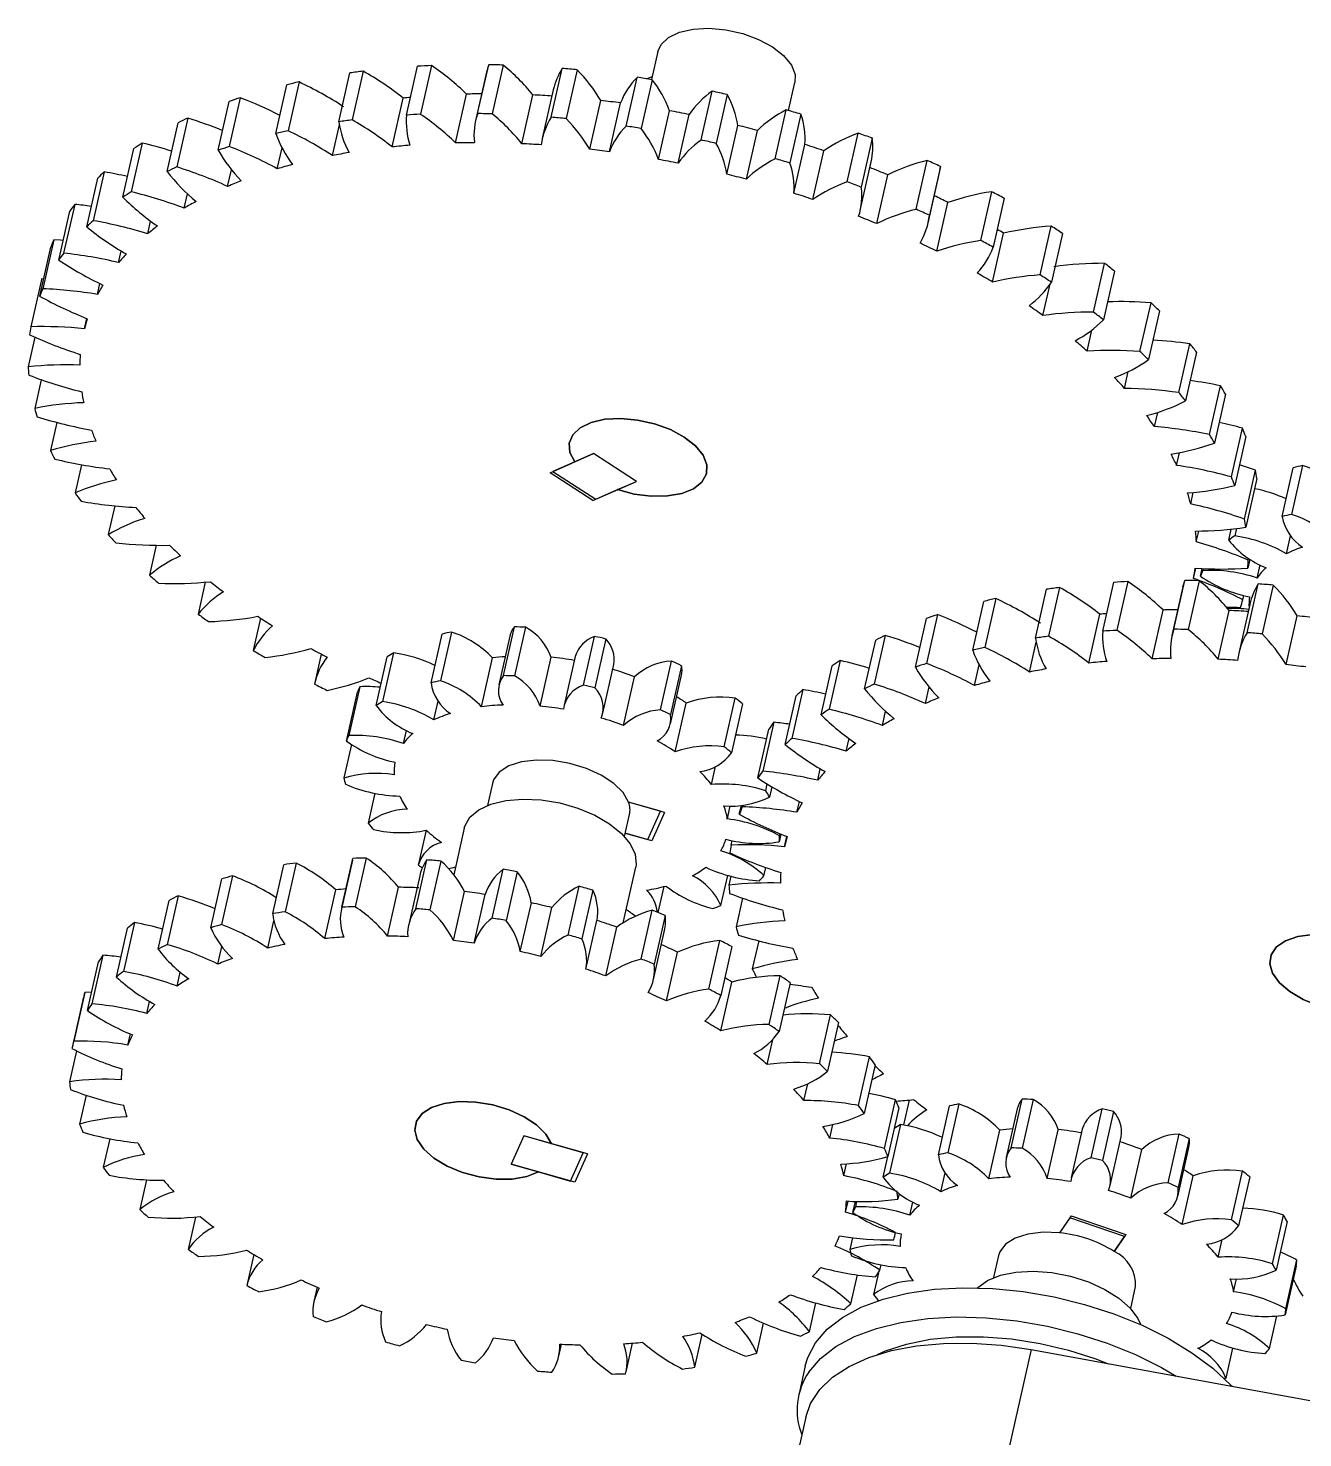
# Model space of a CAD drawing. Header units: millimetres. Extents: x 15 to 415, y 5 to 292.
# Drawn here: x 78.44 to 114.69, y 167.41 to 207.51 of the extents above; entities that cross this region are included whole.
import ezdxf

# ---------------------------------------------------------------- set-up
doc = ezdxf.new("R2010")
doc.units = ezdxf.units.MM

msp = doc.modelspace()

# ---------------------------------------------------------------- linework, layer by layer
at = {"color": 7, "linetype": 'Continuous', "lineweight": 25}
for p, q in [((96.342, 206.843), (96.162, 206.047)), ((87.275, 204.848), (87.589, 206.236)), ((87.963, 206.285), (87.65, 204.898)), ((89.198, 205.038), (89.511, 206.426)), ((89.908, 206.446), (89.595, 205.059)), ((91.475, 206.263), (91.161, 204.875)), ((91.22, 205.081), (91.534, 206.469)), ((91.947, 206.46), (91.634, 205.072)), ((93.312, 204.976), (93.626, 206.363)), ((94.049, 206.325), (93.735, 204.937)), ((95.441, 204.724), (95.755, 206.111)), ((96.026, 206.069), (96.183, 206.138)), ((85.481, 204.513), (85.795, 205.9)), ((86.142, 205.979), (85.828, 204.591)), ((93.372, 205.758), (93.058, 204.37)), ((96.182, 206.044), (95.868, 204.656)), ((97.576, 204.329), (97.89, 205.716)), ((100.064, 205.165), (100.244, 205.962)), ((83.844, 204.038), (84.157, 205.426)), ((84.471, 205.531), (84.157, 204.144)), ((88.787, 204.133), (89.101, 205.521)), ((90.592, 204.246), (90.905, 205.634)), ((92.475, 204.223), (92.789, 205.611)), ((94.408, 204.065), (94.722, 205.453)), ((94.969, 203.995), (95.283, 205.383)), ((98.313, 205.621), (98, 204.233)), ((82.976, 204.95), (82.662, 203.562)), ((96.363, 203.774), (96.676, 205.162)), ((96.924, 203.667), (97.238, 205.055)), ((99.683, 203.797), (99.997, 205.185)), ((100.411, 205.063), (100.098, 203.675)), ((82.387, 203.431), (82.701, 204.818)), ((87.089, 203.886), (87.287, 204.765)), ((98.308, 203.355), (98.622, 204.743)), ((98.862, 203.212), (99.175, 204.599)), ((101.731, 203.136), (102.045, 204.524)), ((81.68, 204.243), (81.367, 202.855)), ((85.522, 203.51), (85.657, 204.107)), ((100.215, 202.814), (100.529, 204.201)), ((102.444, 204.378), (102.13, 202.99)), ((81.134, 202.7), (81.447, 204.088)), ((100.752, 202.637), (101.066, 204.024)), ((102.101, 202.323), (102.414, 203.711)), ((103.689, 202.357), (104.003, 203.745)), ((80.603, 203.422), (80.29, 202.034)), ((84.111, 203.008), (84.218, 203.484)), ((102.568, 201.95), (102.882, 203.338)), ((104.031, 201.967), (104.344, 203.354)), ((104.38, 203.576), (104.067, 202.188)), ((80.102, 201.857), (80.416, 203.245)), ((79.761, 202.498), (79.447, 201.111)), ((82.877, 202.39), (82.968, 202.795)), ((104.281, 201.163), (104.594, 202.551)), ((105.528, 201.471), (105.841, 202.858)), ((106.191, 202.67), (105.878, 201.282)), ((79.309, 200.915), (79.622, 202.303)), ((81.838, 201.664), (81.919, 202.023)), ((107.218, 200.491), (107.532, 201.878)), ((79.166, 201.487), (78.853, 200.099)), ((105.865, 200.287), (106.178, 201.675)), ((107.849, 201.673), (107.536, 200.285)), ((78.765, 199.888), (79.078, 201.276)), ((81.011, 200.842), (81.085, 201.17)), ((108.735, 199.432), (109.049, 200.82)), ((109.329, 200.6), (109.015, 199.213)), ((78.828, 200.403), (78.515, 199.015)), ((80.408, 199.936), (80.477, 200.243)), ((107.296, 199.336), (107.497, 200.226)), ((110.056, 198.311), (110.37, 199.699)), ((110.608, 199.469), (110.294, 198.081)), ((80.038, 198.96), (80.104, 199.253)), ((108.552, 198.323), (108.688, 198.924)), ((78.63, 198.722), (78.439, 197.875)), ((111.16, 197.144), (111.474, 198.532)), ((111.667, 198.295), (111.353, 196.907)), ((109.615, 197.264), (109.723, 197.742)), ((78.81, 197.511), (78.625, 196.695)), ((112.032, 195.949), (112.345, 197.337)), ((112.49, 197.097), (112.177, 195.709)), ((110.469, 196.176), (110.56, 196.582)), ((79.253, 196.296), (79.072, 195.495)), ((112.657, 194.745), (112.97, 196.132)), ((113.065, 195.892), (112.751, 194.505)), ((93.279, 194.863), (94.519, 195.407)), ((94.519, 195.407), (93.982, 195.171)), ((95.737, 194.618), (94.519, 195.407)), ((95.737, 194.618), (94.519, 195.407)), ((111.099, 195.074), (111.181, 195.434)), ((79.954, 195.093), (79.773, 194.291)), ((93.982, 195.171), (93.359, 194.898)), ((93.359, 194.898), (94.577, 194.109)), ((113.026, 193.548), (113.34, 194.936)), ((114.102, 193.62), (114.416, 195.008)), ((114.678, 195.068), (114.364, 193.681)), ((94.497, 194.074), (93.279, 194.863)), ((94.497, 194.074), (95.737, 194.618)), ((95.2, 194.383), (95.737, 194.618)), ((113.382, 194.7), (113.069, 193.312)), ((94.577, 194.109), (95.2, 194.383)), ((111.498, 193.976), (111.572, 194.305)), ((80.9, 193.921), (80.715, 193.103)), ((112.802, 193.275), (112.755, 193.065)), ((111.658, 192.898), (111.728, 193.206)), ((112.58, 192.946), (112.65, 193.258)), ((114.224, 192.561), (114.34, 193.073)), ((82.079, 192.8), (81.887, 191.948)), ((111.578, 191.856), (111.644, 192.15)), ((111.776, 191.921), (111.825, 192.139)), ((111.853, 192.138), (111.841, 192.082)), ((113.181, 192.403), (113.124, 192.15)), ((113.134, 192.379), (113.145, 192.426)), ((113.389, 191.87), (113.472, 192.241)), ((83.474, 191.751), (83.269, 190.844)), ((108.999, 190.359), (109.312, 191.747)), ((109.708, 191.769), (109.394, 190.382)), ((111.016, 190.411), (111.33, 191.799)), ((111.742, 191.792), (111.428, 190.404)), ((113.104, 190.315), (113.418, 191.703)), ((113.841, 191.666), (113.527, 190.278)), ((105.956, 191.284), (105.643, 189.896)), ((107.083, 190.16), (107.397, 191.548)), ((107.77, 191.599), (107.456, 190.211)), ((111.279, 191.619), (110.965, 190.231)), ((112.979, 191.253), (113.005, 191.371)), ((105.298, 189.816), (105.612, 191.204)), ((110.4, 189.572), (110.714, 190.959)), ((112.28, 189.557), (112.593, 190.945)), ((113.179, 191.121), (112.865, 189.733)), ((85.049, 190.727), (84.841, 189.807)), ((91.954, 189.093), (92.267, 190.48)), ((92.582, 190.471), (92.268, 189.083)), ((103.671, 189.333), (103.985, 190.721)), ((104.296, 190.828), (103.982, 189.44)), ((108.602, 189.45), (108.915, 190.838)), ((114.211, 189.408), (114.524, 190.795)), ((89.896, 188.889), (90.21, 190.277)), ((90.475, 190.334), (90.162, 188.946)), ((92.137, 190.215), (91.824, 188.827)), ((94.232, 188.823), (94.546, 190.21)), ((94.867, 190.136), (94.553, 188.748)), ((102.226, 188.718), (102.54, 190.105)), ((102.813, 190.238), (102.499, 188.851)), ((86.771, 189.706), (86.578, 188.854)), ((88.831, 189.743), (88.518, 188.355)), ((106.911, 189.196), (107.102, 190.044)), ((88.337, 188.239), (88.651, 189.627)), ((91.333, 188.208), (91.647, 189.596)), ((92.994, 188.226), (93.308, 189.614)), ((93.99, 189.637), (93.676, 188.249)), ((94.783, 188.022), (95.096, 189.41)), ((96.424, 188.116), (96.737, 189.503)), ((97.022, 189.373), (96.708, 187.986)), ((100.986, 187.98), (101.3, 189.368)), ((101.53, 189.524), (101.216, 188.136)), ((105.353, 188.811), (105.486, 189.398)), ((95.371, 187.672), (95.684, 189.06)), ((96.705, 187.721), (97.018, 189.109)), ((87.488, 187.231), (87.801, 188.619)), ((87.873, 188.778), (87.559, 187.39)), ((98.232, 187.067), (98.546, 188.455)), ((99.969, 187.131), (100.283, 188.518)), ((100.467, 188.696), (100.153, 187.308)), ((103.952, 188.302), (104.058, 188.772)), ((89.977, 187.836), (90.096, 188.366)), ((96.84, 186.926), (97.153, 188.314)), ((98.755, 188.287), (98.441, 186.899)), ((102.73, 187.677), (102.82, 188.078)), ((99.64, 187.767), (99.326, 186.379)), ((89.108, 187.16), (89.193, 187.535)), ((99.19, 186.183), (99.504, 187.571)), ((101.704, 186.945), (101.784, 187.302)), ((87.629, 187.133), (87.414, 186.182)), ((97.87, 185.998), (97.985, 186.508)), ((100.89, 186.117), (100.964, 186.444)), ((88.296, 185.746), (88.104, 184.893)), ((91.638, 186.027), (91.497, 185.401)), ((99.414, 185.818), (99.457, 186.011)), ((99.586, 185.932), (99.519, 185.636)), ((96.42, 185.235), (95.511, 185.493)), ((96.537, 185.201), (95.511, 185.493)), ((98.321, 185.015), (98.405, 185.385)), ((98.662, 185.151), (98.719, 185.403)), ((98.757, 185.407), (98.747, 185.363)), ((100.301, 185.206), (100.37, 185.512)), ((95.398, 184.52), (95.54, 185.145)), ((96.059, 184.431), (96.42, 185.235)), ((96.537, 185.201), (96.177, 184.397)), ((89.758, 184.695), (89.542, 183.74)), ((90.837, 184.75), (90.539, 183.431)), ((95.419, 184.613), (96.059, 184.431)), ((96.177, 184.397), (95.419, 184.613)), ((99.846, 184.585), (99.797, 184.366)), ((99.809, 184.538), (99.821, 184.595)), ((99.946, 184.226), (100.012, 184.519)), ((98.453, 184.399), (98.425, 184.275)), ((85.392, 182.324), (85.706, 183.712)), ((86.057, 183.763), (85.743, 182.375)), ((87.659, 183.843), (87.345, 182.455)), ((87.358, 182.507), (87.671, 183.895)), ((87.659, 183.843), (87.671, 183.895)), ((88.053, 183.904), (87.74, 182.516)), ((89.461, 182.464), (89.775, 183.852)), ((90.174, 183.819), (89.861, 182.431)), ((95.356, 182.065), (95.714, 183.648)), ((83.63, 181.921), (83.944, 183.309)), ((84.252, 183.4), (83.939, 182.012)), ((89.573, 183.399), (89.259, 182.011)), ((91.63, 182.196), (91.944, 183.584)), ((92.348, 183.511), (92.034, 182.123)), ((98.138, 182.557), (98.331, 183.411)), ((98.423, 183.387), (98.365, 183.131)), ((99.363, 183.4), (99.416, 183.634)), ((86.877, 181.612), (87.19, 182.999)), ((88.657, 181.685), (88.971, 183.073)), ((90.53, 181.561), (90.844, 182.949)), ((91.12, 181.483), (91.434, 182.871)), ((93.792, 181.714), (94.105, 183.101)), ((94.499, 182.989), (94.186, 181.602)), ((96.355, 182.353), (96.523, 183.095)), ((82.133, 181.313), (82.447, 182.701)), ((82.702, 182.828), (82.388, 181.44)), ((92.433, 181.243), (92.747, 182.631)), ((93.019, 181.107), (93.333, 182.495)), ((98.752, 182.765), (98.568, 181.95)), ((81.458, 182.067), (81.145, 180.679)), ((85.25, 181.342), (85.425, 182.116)), ((94.301, 180.742), (94.614, 182.13)), ((95.871, 181.032), (96.185, 182.42)), ((96.556, 182.273), (96.242, 180.885)), ((80.951, 180.519), (81.265, 181.907)), ((94.862, 180.553), (95.176, 181.94)), ((96.221, 180.451), (96.535, 181.839)), ((83.833, 180.887), (83.945, 181.385)), ((97.798, 180.174), (98.112, 181.562)), ((98.447, 181.386), (98.133, 179.998)), ((99.212, 181.55), (99.031, 180.749)), ((80.125, 179.567), (80.439, 180.954)), ((80.563, 181.142), (80.25, 179.754)), ((96.588, 179.839), (96.901, 181.227)), ((82.673, 180.261), (82.763, 180.656)), ((99.507, 179.17), (99.821, 180.558)), ((80.048, 180.084), (79.735, 178.697)), ((98.136, 178.99), (98.45, 180.378)), ((100.109, 180.358), (99.795, 178.971)), ((80.002, 179.905), (79.689, 178.517)), ((81.81, 179.485), (81.888, 179.828)), ((100.94, 178.054), (101.253, 179.442)), ((81.274, 178.586), (81.345, 178.901)), ((101.484, 179.225), (101.171, 177.838)), ((99.455, 178.035), (99.615, 178.743)), ((79.815, 178.42), (79.616, 177.543)), ((102.047, 176.863), (102.361, 178.251)), ((102.527, 178.025), (102.214, 176.638)), ((100.499, 177.007), (100.608, 177.486)), ((80.086, 177.157), (79.899, 176.333)), ((102.792, 175.639), (103.105, 177.027)), ((103.489, 177.018), (103.33, 176.312)), ((104.324, 175.465), (104.637, 176.853)), ((104.904, 176.909), (104.591, 175.521)), ((106.388, 175.66), (106.702, 177.048)), ((107.017, 177.037), (106.703, 175.649)), ((103.201, 176.799), (102.888, 175.412)), ((106.566, 176.775), (106.253, 175.388)), ((108.668, 175.381), (108.981, 176.769)), ((109.302, 176.693), (108.989, 175.305)), ((101.234, 175.939), (101.321, 176.326)), ((103.25, 176.326), (102.936, 174.938)), ((105.755, 174.78), (106.069, 176.167)), ((107.42, 174.791), (107.733, 176.178)), ((108.415, 176.191), (108.101, 174.804)), ((110.855, 174.667), (111.168, 176.055)), ((80.758, 175.921), (80.574, 175.107)), ((92.532, 176.002), (92.171, 175.198)), ((92.532, 176.002), (92.171, 175.198)), ((94.342, 175.487), (92.532, 176.002)), ((93.316, 175.779), (92.532, 176.002)), ((94.224, 175.52), (93.316, 175.779)), ((109.211, 174.588), (109.525, 175.976)), ((111.133, 174.28), (111.447, 175.668)), ((111.452, 175.924), (111.138, 174.536)), ((93.864, 174.717), (94.224, 175.52)), ((94.342, 175.487), (93.981, 174.683)), ((102.754, 174.823), (102.886, 175.411)), ((109.794, 174.229), (110.108, 175.617)), ((93.981, 174.683), (92.171, 175.198)), ((92.171, 175.198), (92.955, 174.975)), ((92.955, 174.975), (93.864, 174.717)), ((101.633, 174.87), (101.709, 175.208)), ((104.391, 174.414), (104.512, 174.95)), ((111.257, 173.478), (111.57, 174.866)), ((112.654, 173.613), (112.967, 175.001)), ((113.175, 174.833), (112.861, 173.445)), ((81.807, 174.75), (81.616, 173.907)), ((101.683, 173.834), (101.754, 174.146)), ((101.889, 173.821), (101.961, 174.137)), ((101.998, 174.135), (101.963, 173.979)), ((103.207, 174.36), (103.171, 174.201)), ((103.512, 173.743), (103.597, 174.119)), ((83.2, 173.694), (82.992, 172.774)), ((108.102, 173.728), (107.769, 173.243)), ((108.064, 173.673), (107.769, 173.243)), ((109.617, 173.141), (108.064, 173.673)), ((108.102, 173.728), (109.655, 173.197)), ((113.822, 172.362), (114.135, 173.75)), ((103.098, 173.227), (103.104, 173.253)), ((114.239, 173.567), (113.925, 172.18)), ((101.878, 173.105), (101.803, 172.774)), ((109.655, 173.197), (109.322, 172.712)), ((109.322, 172.712), (109.617, 173.141)), ((112.277, 172.548), (112.391, 173.052)), ((84.853, 172.629), (84.654, 171.746)), ((106.031, 172.595), (105.89, 171.969)), ((114.201, 171.083), (114.515, 172.471)), ((101.836, 171.225), (102.021, 172.046)), ((102.618, 172.108), (102.477, 171.485)), ((102.662, 172.178), (102.697, 172.332)), ((114.5, 172.299), (114.187, 170.911)), ((86.657, 171.695), (86.566, 171.293)), ((109.791, 171.088), (109.933, 171.713)), ((112.717, 171.565), (112.8, 171.934)), ((100.654, 170.432), (100.838, 171.248)), ((113.741, 169.949), (113.951, 170.88)), ((99.157, 169.823), (99.349, 170.673)), ((93.528, 169.733), (93.605, 170.074)), ((95.442, 169.289), (95.627, 170.107)), ((97.395, 169.42), (97.607, 170.356)), ((106.961, 169.922), (106.333, 167.146)), ((106.961, 169.922), (145.891, 162.811)), ((112.502, 169.113), (112.695, 169.967)), ((100.538, 169.461), (100.35, 168.628)), ((100.55, 167.999), (100.036, 165.726))]:
    msp.add_line(p, q, dxfattribs=at)
at = {"color": 7, "linetype": 'Continuous', "lineweight": 25, "flags": 128}
for points in [[(96.342, 206.843), (96.435, 207.048), (96.646, 207.248), (96.958, 207.397), (97.35, 207.486), (97.799, 207.509), (98.277, 207.465), (98.757, 207.358), (99.209, 207.192), (99.605, 206.978), (99.922, 206.73), (100.141, 206.462), (100.247, 206.19), (100.244, 205.962)], [(79.435, 201.473), (79.358, 201.478), (79.166, 201.487)], [(95.2, 194.383), (95.675, 194.259), (96.157, 194.198), (96.616, 194.205), (97.025, 194.277), (97.359, 194.411), (97.598, 194.599), (97.727, 194.829), (97.739, 195.088), (97.632, 195.36), (97.413, 195.628), (97.096, 195.876), (96.7, 196.09), (96.248, 196.256), (95.769, 196.364), (95.29, 196.407), (94.841, 196.384), (94.449, 196.295), (94.138, 196.146), (93.926, 195.946), (93.827, 195.707), (93.846, 195.443), (93.982, 195.171)], [(93.982, 195.171), (93.846, 195.443), (93.827, 195.707), (93.926, 195.946), (94.138, 196.146), (94.449, 196.295), (94.841, 196.384), (95.29, 196.407), (95.769, 196.364), (96.248, 196.256), (96.7, 196.09), (97.096, 195.876), (97.413, 195.628), (97.632, 195.36), (97.739, 195.088), (97.727, 194.829), (97.598, 194.599), (97.359, 194.411), (97.025, 194.277), (96.616, 194.205), (96.157, 194.198), (95.675, 194.259), (95.2, 194.383)], [(111.279, 191.619), (111.299, 191.7), (111.33, 191.799)], [(95.511, 185.493), (95.354, 185.765), (95.09, 186.026), (94.736, 186.261), (94.312, 186.455), (93.844, 186.596), (93.361, 186.677), (92.892, 186.691), (92.465, 186.639), (92.106, 186.523), (91.836, 186.35), (91.673, 186.131), (91.638, 186.027)], [(90.837, 184.75), (90.854, 184.813), (90.999, 185.066), (91.25, 185.277), (91.596, 185.439), (92.021, 185.542), (92.504, 185.583), (93.023, 185.558), (93.554, 185.471)], [(93.554, 185.471), (94.072, 185.323), (94.552, 185.123), (94.973, 184.88), (95.315, 184.605), (95.561, 184.311), (95.7, 184.012), (95.726, 183.721), (95.714, 183.648)], [(90.588, 183.647), (90.49, 183.621), (90.394, 183.6)], [(117.62, 180.559), (117.453, 180.831), (117.18, 181.091), (116.819, 181.323), (116.39, 181.512), (115.92, 181.649), (115.437, 181.724), (114.971, 181.732), (114.548, 181.674), (114.196, 181.553), (113.935, 181.375), (113.782, 181.153), (113.744, 180.899), (113.826, 180.629), (114.021, 180.358), (114.318, 180.105), (114.699, 179.882), (115.141, 179.705), (115.617, 179.584), (116.099, 179.526), (116.556, 179.535), (116.963, 179.61), (117.293, 179.746)], [(117.293, 179.746), (116.963, 179.61), (116.556, 179.535), (116.099, 179.526), (115.617, 179.584), (115.141, 179.705), (114.699, 179.882), (114.318, 180.105), (114.021, 180.358), (113.826, 180.629), (113.744, 180.899), (113.782, 181.153), (113.935, 181.375), (114.196, 181.553), (114.548, 181.674), (114.971, 181.732), (115.437, 181.724), (115.92, 181.649), (116.39, 181.512), (116.819, 181.323), (117.18, 181.091), (117.453, 180.831), (117.62, 180.559)], [(80.243, 180.087), (80.234, 180.087), (80.048, 180.084)], [(93.316, 175.779), (93.159, 176.051), (92.895, 176.312), (92.54, 176.547), (92.117, 176.741), (91.649, 176.882), (91.166, 176.963), (90.697, 176.977), (90.27, 176.925), (89.91, 176.809), (89.641, 176.636), (89.478, 176.417), (89.43, 176.165), (89.501, 175.896), (89.687, 175.625), (89.975, 175.369), (90.35, 175.143), (90.788, 174.962), (91.262, 174.835), (91.744, 174.772), (92.205, 174.774), (92.617, 174.844), (92.955, 174.975)], [(92.955, 174.975), (92.617, 174.844), (92.205, 174.774), (91.744, 174.772), (91.262, 174.835), (90.788, 174.962), (90.35, 175.143), (89.975, 175.369), (89.687, 175.625), (89.501, 175.896), (89.43, 176.165), (89.478, 176.417), (89.641, 176.636), (89.91, 176.809), (90.27, 176.925), (90.697, 176.977), (91.166, 176.963), (91.649, 176.882), (92.117, 176.741), (92.54, 176.547), (92.895, 176.312), (93.159, 176.051), (93.316, 175.779)], [(107.769, 173.243), (107.299, 173.26), (106.87, 173.209), (106.509, 173.095), (106.236, 172.924), (106.069, 172.706), (106.031, 172.595)], [(105.434, 171.68), (105.444, 171.689), (105.72, 171.89), (106.087, 172.038), (106.527, 172.126), (107.021, 172.151), (107.546, 172.111)], [(107.546, 172.111), (108.076, 172.008), (108.587, 171.847), (109.055, 171.636), (109.458, 171.384), (109.778, 171.103), (109.998, 170.806), (110.078, 170.63)], [(100.829, 170.117), (101.16, 170.5), (101.596, 170.839), (102.129, 171.127), (102.75, 171.358), (103.447, 171.53), (104.209, 171.639), (105.021, 171.682), (105.869, 171.66), (106.738, 171.572), (107.613, 171.42), (108.477, 171.207), (109.315, 170.937), (110.114, 170.614), (110.857, 170.245), (111.532, 169.835), (112.127, 169.392), (112.631, 168.924), (112.674, 168.878)], [(100.641, 169.284), (100.972, 169.667), (101.408, 170.006), (101.941, 170.294), (102.562, 170.526), (103.259, 170.697), (104.021, 170.806), (104.833, 170.85), (105.681, 170.827), (106.55, 170.739), (107.424, 170.588), (108.289, 170.375), (109.127, 170.104), (109.925, 169.782), (110.669, 169.412), (111.086, 169.168)], [(100.538, 169.461), (100.609, 169.695), (100.829, 170.117)], [(100.55, 167.999), (100.689, 168.39), (100.949, 168.784), (101.316, 169.138), (101.784, 169.445), (102.344, 169.698), (102.986, 169.894), (103.697, 170.029), (104.465, 170.1), (105.275, 170.105), (106.112, 170.046), (106.961, 169.922)], [(102.593, 169.784), (102.818, 169.884), (103.419, 170.081), (104.093, 170.216), (104.826, 170.286), (105.603, 170.29), (106.405, 170.227), (107.218, 170.098), (108.023, 169.907), (108.802, 169.657), (109.153, 169.521)], [(112.502, 169.113), (112.474, 169.101), (112.46, 169.096)]]:
    msp.add_lwpolyline(points, dxfattribs=at)
at = {"color": 7, "linetype": 'Continuous', "lineweight": 25}
for centre, radius, start, end in [((90.708, 184.17), 22.285, 97.0757, 98.0471), ((83.919, 199.039), 8.299, 51.3619, 60.8347), ((91.041, 180.544), 25.928, 92.5037, 93.3818), ((86.09, 200.744), 6.862, 45.4372, 56.1918), ((93.28, 205.855), 1.851, 160.6239, 167.263), ((91.09, 177.31), 29.162, 88.3149, 89.1269), ((88.481, 202.182), 5.506, 38.5227, 50.9812), ((95.245, 205.328), 1.922, 147.4011, 167.0786), ((90.949, 174.766), 31.711, 84.3897, 85.1575), ((90.998, 203.274), 4.314, 30.3335, 44.9984), ((97.27, 204.612), 2.131, 135.2989, 158.8027), ((90.752, 173.143), 33.346, 80.6277, 81.3703), ((90.05, 187.868), 18.528, 102.1796, 103.2783), ((82.047, 197.172), 9.712, 56.538, 65.0667), ((93.548, 203.987), 3.342, 20.5816, 37.9771), ((99.388, 203.589), 2.602, 125.1567, 145.7194), ((90.65, 172.581), 33.917, 76.9411, 77.6753), ((89.086, 191.329), 14.933, 108.0024, 109.2709), ((80.441, 195.056), 11.224, 62.6524, 68.96), ((91.329, 183.814), 21.821, 95.3044, 95.8607), ((91.52, 180.429), 25.213, 90.4225, 91.3973), ((91.466, 177.699), 27.944, 86.1528, 87.2865), ((91.294, 175.77), 29.88, 82.3284, 83.4125), ((96.039, 204.329), 2.616, 9.0951, 29.5862), ((87.892, 194.3), 11.73, 114.7761, 116.2662), ((79.332, 193.23), 12.274, 67.8016, 72.7293), ((90.395, 182.783), 22.285, 97.0757, 98.0471), ((83.605, 197.651), 8.299, 51.3619, 60.8347), ((91.294, 204.843), 2.105, 174.6845, 198.3825), ((90.727, 179.156), 25.928, 92.5037, 93.3818), ((85.776, 199.357), 6.862, 45.4372, 56.1918), ((93.004, 204.459), 1.888, 160.7646, 186.2497), ((90.776, 175.922), 29.162, 88.3149, 89.1269), ((88.167, 200.794), 5.506, 38.5227, 50.9812), ((94.909, 203.951), 1.897, 147.2974, 172.7059), ((90.635, 173.378), 31.711, 84.3897, 85.1575), ((90.685, 201.887), 4.314, 30.3335, 44.9984), ((91.14, 174.761), 30.901, 78.6183, 79.6784), ((101.491, 202.217), 3.322, 116.7303, 134.1936), ((90.793, 173.108), 33.371, 73.2473, 73.9894), ((98.395, 204.349), 2.139, 356.0415, 19.486), ((89.737, 186.48), 18.528, 102.1796, 103.2783), ((88.553, 205.602), 3.259, 199.5211, 217.2123), ((81.734, 195.784), 9.712, 56.538, 65.0667), ((89.809, 205.198), 2.558, 187.864, 208.6661), ((96.956, 203.225), 2.131, 135.2989, 158.8027), ((90.438, 171.756), 33.346, 80.6277, 81.3703), ((93.234, 202.6), 3.342, 20.5816, 37.9771), ((91.142, 174.749), 30.913, 74.9383, 75.9982), ((103.49, 200.485), 4.289, 109.6816, 124.4032), ((91.303, 174.637), 31.759, 69.4631, 70.2302), ((86.594, 196.611), 9.077, 122.7724, 124.5403), ((78.645, 191.69), 12.915, 72.5466, 76.4049), ((88.772, 189.941), 14.933, 108.0024, 109.2709), ((80.221, 193.884), 10.989, 61.1582, 69.0118), ((91.041, 182.16), 22.088, 94.5307, 95.8568), ((91.208, 178.985), 25.268, 90.1843, 91.3966), ((91.152, 176.311), 27.944, 86.1528, 87.2865), ((99.074, 202.201), 2.602, 125.1567, 145.7194), ((90.336, 171.194), 33.917, 76.9411, 77.6753), ((95.725, 202.942), 2.616, 9.0951, 29.5862), ((91.429, 175.705), 29.914, 71.2064, 72.2897), ((100.535, 204.129), 1.925, 347.4653, 7.4225), ((87.508, 206.106), 4.207, 209.4408, 224.3537), ((90.589, 185.548), 18.669, 99.3239, 100.8074), ((90.981, 174.383), 29.88, 82.3284, 83.4125), ((90.826, 173.374), 30.901, 78.6183, 79.6784), ((101.178, 200.83), 3.322, 116.7303, 134.1936), ((90.479, 171.72), 33.371, 73.2473, 73.9894), ((105.298, 198.423), 5.477, 103.6784, 116.1813), ((92.259, 176.979), 29.229, 65.499, 66.3097), ((85.35, 198.198), 7.058, 132.2605, 134.3512), ((78.359, 190.593), 13.023, 77.0994, 80.0765), ((87.578, 192.912), 11.73, 114.7761, 116.2662), ((86.64, 206.726), 5.38, 217.7727, 230.4264), ((79.102, 192.081), 12.02, 65.3747, 72.7716), ((89.841, 188.857), 15.276, 104.7287, 106.4244), ((90.829, 173.361), 30.913, 74.9383, 75.9982), ((98.081, 202.961), 2.139, 356.0415, 19.486), ((92.094, 177.503), 27.997, 67.3367, 68.4689), ((102.538, 203.762), 1.852, 347.2704, 354.2162), ((88.842, 191.824), 12.144, 110.9522, 112.9282), ((103.176, 199.098), 4.289, 109.6816, 124.4032), ((90.989, 173.249), 31.759, 69.4631, 70.2302), ((100.247, 202.741), 1.9, 342.1448, 7.5281), ((84.33, 199.104), 5.692, 143.3928, 145.8059), ((78.404, 189.97), 12.602, 81.6534, 83.8192), ((86.28, 195.223), 9.077, 122.7724, 124.5403), ((85.904, 207.437), 6.723, 224.8003, 235.7036), ((78.384, 190.495), 12.715, 69.3093, 76.434), ((87.685, 194.254), 9.45, 118.2469, 120.5825), ((91.115, 174.318), 29.914, 71.2064, 72.2897), ((93.224, 180.01), 25.247, 63.2318, 64.2141), ((106.845, 196.102), 6.83, 98.4526, 109.2411), ((93.683, 179.868), 26.007, 61.2519, 62.1282), ((91.78, 176.115), 27.997, 67.3367, 68.4689), ((104.985, 197.035), 5.477, 103.6784, 116.1813), ((91.945, 175.591), 29.229, 65.499, 66.3097), ((102.191, 202.382), 1.886, 328.5792, 354.085), ((85.036, 196.81), 7.058, 132.2605, 134.3512), ((85.256, 208.179), 8.156, 230.8116, 240.395), ((78.048, 189.219), 13.009, 73.0629, 80.0795), ((86.503, 196.039), 7.308, 126.8923, 129.6646), ((94.826, 182.946), 21.901, 58.7786, 59.3469), ((108.079, 193.631), 8.266, 93.7987, 103.2966), ((95.534, 182.998), 22.37, 56.5975, 57.5664), ((83.692, 199.473), 4.954, 156.0064, 158.6536), ((92.87, 178.542), 25.336, 63.2331, 64.4433), ((106.531, 194.715), 6.83, 98.4526, 109.2411), ((103.905, 201.994), 2.098, 316.4067, 340.1615), ((93.369, 178.48), 26.007, 61.2519, 62.1282), ((84.017, 197.716), 5.692, 143.3928, 145.8059), ((84.656, 208.859), 9.576, 236.0525, 244.6618), ((78.054, 188.311), 12.876, 76.7227, 83.7878), ((85.448, 197.168), 5.76, 137.1251, 140.374), ((94.377, 181.332), 22.164, 58.7823, 60.1054), ((107.766, 192.243), 8.266, 93.7987, 103.2966), ((95.22, 181.61), 22.37, 56.5975, 57.5664), ((108.974, 191.14), 9.681, 89.5588, 98.1058), ((97.712, 186.058), 18.613, 51.3813, 52.4766), ((83.379, 198.085), 4.954, 156.0064, 158.6536), ((78.346, 187.783), 12.327, 80.3693, 87.643), ((84.673, 197.73), 4.801, 148.9826, 152.6508), ((105.403, 201.673), 2.545, 306.0807, 326.9542), ((84.081, 209.37), 10.871, 240.7204, 248.6305), ((109.522, 188.535), 11.196, 85.6603, 92.0046), ((100.069, 188.778), 15.012, 45.4086, 46.6727), ((96.235, 184.198), 18.748, 53.8448, 55.3241), ((108.661, 189.752), 9.681, 89.5588, 98.1058), ((97.398, 184.67), 18.613, 51.3813, 52.4766), ((83.247, 198.134), 4.814, 169.4565, 172.1548), ((78.861, 187.608), 11.413, 84.0825, 91.74), ((84.309, 197.893), 4.402, 162.092, 165.9788), ((106.714, 201.493), 3.24, 297.4982, 315.258), ((83.527, 209.603), 11.932, 244.9711, 252.4046), ((98.329, 186.87), 15.352, 48.2453, 49.9354), ((109.745, 186.4), 12.254, 81.888, 86.8429), ((102.427, 190.961), 11.797, 38.4392, 39.9236), ((84.449, 197.881), 4.543, 175.6019, 179.408), ((109.217, 187.381), 10.962, 85.6083, 93.4747), ((107.877, 201.495), 4.183, 290.3287, 305.2994), ((99.755, 187.391), 15.012, 45.4086, 46.6727), ((79.541, 187.718), 10.217, 87.9466, 96.1915), ((83.696, 198.126), 5.264, 182.7356, 185.2779), ((83.008, 209.458), 12.663, 248.9289, 256.0729), ((100.507, 189.131), 12.211, 41.7645, 43.7332), ((109.708, 184.703), 12.906, 78.2112, 82.0912), ((104.599, 192.504), 9.13, 30.1973, 31.9583), ((85.134, 197.938), 5.231, 188.4763, 191.9409), ((109.458, 185.265), 12, 81.8453, 89.2505), ((108.93, 201.678), 5.351, 284.2349, 296.9342), ((102.113, 189.573), 11.797, 38.4392, 39.9236), ((80.333, 188.02), 8.842, 92.057, 101.1372), ((84.738, 198.323), 6.326, 194.916, 197.165), ((102.601, 190.841), 9.506, 34.1396, 36.4661), ((82.56, 208.867), 12.999, 252.6963, 259.7166), ((86.344, 198.295), 6.494, 199.9656, 202.9648), ((109.43, 183.515), 12.703, 78.1816, 85.3106), ((109.498, 183.577), 13.027, 74.5402, 77.5363), ((106.414, 193.416), 7.097, 20.4237, 22.5067), ((81.206, 188.407), 7.401, 96.5281, 106.7533), ((109.901, 202.001), 6.691, 278.9421, 289.8802), ((104.285, 191.117), 9.13, 30.1973, 31.9583), ((86.321, 198.954), 8.032, 205.5147, 207.4327), ((104.443, 191.957), 7.35, 25.0929, 27.8545), ((82.236, 207.798), 12.908, 256.3617, 263.4151), ((88.005, 199.129), 8.355, 209.8101, 212.3456), ((109.189, 182.208), 13.007, 74.5366, 81.554), ((109.19, 183.021), 12.617, 70.8001, 72.9844), ((107.737, 193.805), 5.716, 9.0055, 11.4118), ((116.03, 188.65), 6.559, 101.8974, 104.2427), ((113.782, 192.259), 2.948, 44.9038, 72.3228), ((82.144, 188.775), 6.004, 101.5029, 113.2621), ((110.807, 202.391), 8.123, 274.2393, 283.8487), ((106.1, 192.028), 7.097, 20.4237, 22.5067), ((88.334, 200.174), 10.388, 214.495, 216.1107), ((105.891, 192.535), 5.789, 14.4214, 17.6596), ((112.497, 190.349), 4.143, 65.4958, 78.5868), ((82.094, 206.262), 12.399, 260.0062, 267.2517), ((89.993, 200.541), 10.795, 218.1127, 220.25), ((108.796, 181.379), 12.883, 70.8306, 77.8929), ((115.716, 187.262), 6.559, 101.8974, 104.2427), ((113.469, 190.871), 2.948, 44.9038, 72.3228), ((83.153, 189.036), 4.741, 107.1661, 120.9341), ((111.643, 202.75), 9.544, 269.9644, 278.5926), ((107.423, 192.418), 5.716, 9.0055, 11.4118), ((115.356, 193.827), 1.271, 189.3753, 237.9761), ((90.622, 202.043), 13.344, 222.0652, 223.4325), ((82.194, 204.317), 11.518, 263.7091, 271.32), ((106.845, 192.715), 4.817, 2.1766, 5.8369), ((108.307, 181.018), 12.344, 66.9798, 74.2468), ((114.467, 190.359), 3.203, 122.3145, 126.0972), ((114.528, 194.475), 2.476, 218.1238, 248.9856), ((112.202, 189.058), 4.045, 59.9998, 82.1444), ((84.256, 189.131), 3.681, 113.7591, 130.065), ((92.15, 202.538), 13.737, 225.1306, 226.9507), ((115.81, 189.357), 3.575, 108.3962, 116.3371), ((107.256, 192.707), 4.405, 348.8632, 352.7481), ((112.384, 202.969), 10.844, 265.99, 273.9134), ((113.447, 191.345), 1.767, 155.3386, 160.9612), ((112.066, 187.975), 4.113, 71.2495, 93.1465), ((108.171, 192.48), 4.964, 356.1831, 358.8267), ((114.799, 190.917), 1.702, 132.9363, 145.9643), ((93.003, 204.514), 16.777, 228.5034, 229.6772), ((82.588, 202.058), 10.345, 267.5542, 275.7307), ((94.307, 205.027), 17.032, 231.1404, 232.7175), ((110.952, 166.088), 25.711, 92.7735, 93.6565), ((105.871, 185.975), 6.95, 45.8289, 56.4931), ((111.016, 162.821), 28.98, 88.5648, 89.3801), ((107.767, 181.073), 11.437, 62.8895, 70.5361), ((108.251, 187.431), 5.586, 38.9834, 51.3229), ((113.905, 195.018), 3.758, 235.4828, 258.7569), ((115.045, 190.694), 1.915, 148.1914, 167.1071), ((110.883, 160.227), 31.578, 84.6263, 85.3963), ((110.764, 188.546), 4.382, 30.8816, 45.3948), ((85.489, 189.039), 2.861, 121.5904, 140.8912), ((109.922, 173.42), 18.299, 102.5161, 103.6239), ((101.866, 182.383), 9.796, 56.8376, 65.3174), ((110.6, 169.729), 22.053, 97.3737, 98.3519), ((103.717, 184.256), 8.388, 51.7009, 61.1064), ((114.511, 191.114), 1.356, 170.7409, 183.6072), ((111.23, 169.358), 21.604, 95.6275, 96.1506), ((111.439, 165.948), 25.022, 90.7039, 91.6613), ((112.967, 202.299), 11.264, 267.6817, 269.7428), ((112.658, 187.168), 3.838, 82.4506, 91.6877), ((111.396, 163.173), 27.798, 86.3947, 87.5323), ((108.324, 192.467), 4.81, 342.6856, 345.3852), ((95.291, 207.434), 20.488, 234.0708, 235.0981), ((83.312, 199.61), 8.983, 271.6354, 280.6202), ((86.889, 188.782), 2.291, 131.0101, 153.4046), ((96.3, 207.828), 20.47, 236.3844, 237.7795), ((92.777, 190.066), 0.657, 140.927, 166.9096), ((92.104, 179.911), 10.57, 87.4115, 89.1177), ((91.837, 189.104), 1.556, 19.1016, 61.417), ((108.94, 176.857), 14.722, 108.3904, 109.671), ((100.283, 180.265), 11.299, 62.9872, 69.1968), ((111.228, 161.193), 29.785, 82.5603, 83.6467), ((91.767, 183.666), 6.792, 100.9681, 103.2596), ((89.577, 187.61), 2.868, 43.821, 71.756), ((94.849, 189.36), 0.903, 109.6423, 162.1022), ((91.95, 178.335), 12.155, 76.1168, 77.6713), ((94.228, 189.534), 0.877, 351.8224, 43.28), ((107.736, 179.791), 11.549, 115.2314, 116.737), ((99.201, 178.454), 12.325, 68.1036, 72.9582), ((110.286, 168.341), 22.053, 97.3737, 98.3519), ((109.647, 190.549), 2.594, 188.6325, 209.2411), ((103.403, 182.868), 8.388, 51.7009, 61.1064), ((111.118, 190.194), 2.126, 175.5305, 199.0719), ((110.638, 164.7), 25.711, 92.7735, 93.6565), ((105.558, 184.587), 6.95, 45.8289, 56.4931), ((112.815, 189.814), 1.895, 161.6236, 187.0475), ((110.702, 161.433), 28.98, 88.5648, 89.3801), ((107.937, 186.043), 5.586, 38.9834, 51.3229), ((114.709, 189.316), 1.89, 148.0939, 173.5652), ((110.57, 158.839), 31.578, 84.6263, 85.3963), ((110.45, 187.159), 4.382, 30.8816, 45.3948), ((97.322, 210.566), 24.222, 238.9844, 239.9033), ((84.378, 197.111), 7.544, 276.065, 286.1607), ((97.994, 210.691), 23.798, 241.0591, 242.3209), ((90.549, 186.866), 3.35, 120.8333, 124.5041), ((88.198, 185.614), 4.178, 64.3418, 81.2772), ((109.608, 172.032), 18.299, 102.5161, 103.6239), ((108.405, 190.958), 3.31, 200.1835, 217.6902), ((101.552, 180.995), 9.796, 56.8376, 65.3174), ((88.492, 188.416), 1.963, 142.2741, 167.1049), ((92.476, 183.152), 6.496, 94.1497, 97.3305), ((92.463, 180.681), 8.973, 80.2976, 84.5955), ((92.524, 180.759), 8.883, 69.1594, 73.4863), ((96.804, 187.873), 1.632, 92.3485, 133.309), ((92.576, 180.018), 10.358, 64.5806, 66.31), ((96.387, 189.249), 0.647, 347.4899, 11.0916), ((106.436, 182.059), 8.933, 123.3125, 125.0993), ((98.539, 176.939), 12.936, 72.831, 76.6311), ((108.627, 175.47), 14.722, 108.3904, 109.671), ((107.372, 191.469), 4.274, 209.9985, 224.7564), ((100.063, 179.097), 11.06, 61.4288, 69.2483), ((110.474, 171.087), 18.456, 99.638, 101.1328), ((110.945, 167.695), 21.881, 94.8122, 96.1466), ((111.127, 164.498), 25.084, 90.4423, 91.6605), ((111.083, 161.785), 27.798, 86.3947, 87.5323), ((110.915, 159.805), 29.785, 82.5603, 83.6467), ((98.968, 213.615), 27.688, 243.418, 244.2585), ((85.774, 194.7), 6.138, 280.9824, 292.5697), ((99.253, 213.238), 26.64, 245.3194, 246.1487), ((91.454, 182.278), 6.792, 100.9681, 103.2596), ((91.105, 189.041), 1.218, 187.1863, 237.2014), ((89.264, 186.222), 2.868, 43.821, 71.756), ((92.51, 188.667), 0.7, 142.5805, 215.8037), ((91.791, 178.524), 10.57, 87.4115, 89.1177), ((91.524, 187.717), 1.556, 19.1016, 61.417), ((109.709, 174.381), 15.073, 105.0869, 106.7977), ((89.473, 187.965), 1.796, 153.06, 158.6237), ((88.062, 184.991), 3.792, 84.0419, 92.8605), ((94.482, 188.034), 0.827, 107.5694, 172.8482), ((91.637, 176.948), 12.155, 76.1168, 77.6713), ((93.993, 188.18), 0.798, 338.5193, 45.4033), ((93.674, 183.115), 6.256, 56.2058, 59.1913), ((98.14, 185.522), 2.961, 82.1185, 109.457), ((94.574, 183.282), 6.522, 50.1293, 52.4835), ((105.201, 183.601), 6.955, 132.8998, 135.011), ((98.275, 175.869), 13.013, 77.3787, 80.3047), ((107.422, 178.404), 11.549, 115.2314, 116.737), ((106.513, 192.096), 5.458, 218.2413, 230.7728), ((98.969, 177.304), 12.074, 65.6247, 72.9997), ((108.696, 177.32), 11.963, 111.3687, 113.3646), ((90.235, 185.479), 3.35, 120.8333, 124.5041), ((90.254, 189.675), 2.395, 216.8436, 248.4061), ((87.93, 184.394), 4.004, 59.2603, 81.5572), ((92.184, 181.553), 6.709, 92.0684, 97.286), ((92.149, 179.293), 8.973, 80.2976, 84.5955), ((96.49, 186.485), 1.632, 92.3485, 133.309), ((92.262, 178.631), 10.358, 64.5806, 66.31), ((106.123, 180.671), 8.933, 123.3125, 125.0993), ((98.275, 175.735), 12.745, 69.5454, 76.6587), ((91.554, 184.458), 3.728, 107.3124, 115.0338), ((92.211, 179.371), 8.883, 69.1594, 73.4863), ((96.003, 187.876), 0.714, 296.5735, 8.8309), ((104.201, 184.469), 5.629, 144.1327, 146.5638), ((98.339, 175.274), 12.561, 81.9389, 84.0543), ((105.785, 192.812), 6.81, 225.1981, 236.0083), ((107.534, 179.712), 9.301, 118.7387, 121.0991), ((89.16, 186.577), 1.796, 153.06, 158.6237), ((87.735, 183.251), 4.143, 70.6504, 92.4412), ((90.536, 186.117), 1.768, 131.1355, 143.8386), ((98.466, 183.22), 4.181, 76.5286, 88.783), ((104.888, 182.214), 6.955, 132.8998, 135.011), ((97.962, 174.481), 13.013, 73.2906, 80.3058), ((89.627, 190.248), 3.698, 234.6574, 258.1858), ((93.226, 181.515), 6.507, 56.26, 61.5851), ((97.826, 184.134), 2.961, 82.1185, 109.457), ((97.396, 187.637), 1.279, 276.4341, 324.8105), ((94.26, 181.894), 6.522, 50.1293, 52.4835), ((105.14, 193.552), 8.245, 231.1551, 240.6693), ((106.355, 181.456), 7.195, 127.4763, 130.2775), ((90.192, 186.357), 1.35, 168.4034, 183.6142), ((88.324, 183.137), 3.177, 80.5592, 106.6259), ((89.577, 186.655), 2.214, 192.3422, 197.1807), ((95.071, 183.813), 3.55, 37.9819, 45.9591), ((103.887, 183.082), 5.629, 144.1327, 146.5638), ((104.543, 194.225), 9.661, 236.3555, 244.9143), ((97.987, 173.596), 12.853, 76.9473, 84.0207), ((105.313, 182.547), 5.684, 137.8114, 141.0892), ((89.114, 189.901), 4.235, 247.0432, 268.5142), ((91.205, 186.69), 2.427, 204.9337, 215.2159), ((98.182, 181.959), 4.051, 72.2932, 94.4148), ((96.717, 184.135), 3.179, 28.1743, 31.9753), ((89.241, 183.467), 1.824, 90.5882, 128.5713), ((94.953, 185.272), 0.6, 347.8584, 21.6076), ((98.42, 187.869), 2.489, 265.4538, 296.2061), ((96.646, 184.773), 1.692, 8.2216, 21.3013), ((103.277, 183.423), 4.928, 156.8217, 159.4781), ((98.295, 173.091), 12.28, 80.5958, 87.8879), ((104.56, 183.078), 4.761, 149.7622, 153.4512), ((91.643, 187.916), 4.655, 220.4965, 223.4445), ((97.834, 180.936), 4.108, 61.2714, 83.1869), ((103.969, 194.723), 10.945, 240.9935, 248.8682), ((89.057, 188.223), 3.596, 257.2561, 281.2308), ((93.078, 188.398), 4.973, 228.1209, 234.4919), ((98.046, 184.575), 1.763, 353.1933, 358.8243), ((104.225, 183.223), 4.395, 162.9251, 166.8159), ((90.412, 183.47), 0.908, 104.2516, 165.4699), ((96.964, 184.831), 1.374, 328.3267, 343.357), ((97.248, 181.152), 3.087, 46.7401, 73.3178), ((99.213, 188.087), 3.767, 255.6834, 278.9184), ((103.18, 183.461), 4.824, 170.2921, 172.9865), ((103.416, 194.934), 11.987, 245.2228, 252.6333), ((98.822, 172.936), 11.346, 84.3158, 92.0032), ((87.999, 169.105), 14.786, 97.5476, 98.9222), ((83.573, 178.85), 5.504, 48.9173, 63.1796), ((88.304, 165.456), 18.45, 90.7799, 91.9658), ((85.796, 180.49), 4.093, 39.138, 56.5301), ((93.988, 190.806), 8.389, 237.9304, 238.8499), ((90.834, 183.108), 1.294, 144.9269, 167.0087), ((88.228, 162.573), 21.335, 84.7652, 85.8417), ((88.28, 181.668), 2.867, 26.5498, 48.6276), ((96.144, 185.666), 2.557, 297.7034, 307.6341), ((99.475, 187.481), 4.228, 245.2618, 266.7562), ((87.204, 172.798), 11.005, 105.558, 107.2317), ((81.774, 176.922), 6.936, 57.5622, 69.0613), ((92.845, 182.401), 1.487, 127.2701, 161.5712), ((88.038, 161.043), 22.877, 79.1416, 80.1691), ((90.811, 182.283), 1.967, 10.2004, 38.6312), ((96.548, 181.848), 1.741, 24.0189, 63.2132), ((97.595, 184.892), 2.314, 315.1378, 319.8363), ((104.398, 183.208), 4.569, 176.425, 180.2164), ((88.629, 168.695), 14.376, 94.6107, 95.7453), ((88.727, 165.552), 17.523, 87.3264, 89.2029), ((88.575, 163.571), 19.51, 81.5731, 83.3199), ((94.958, 181.219), 2.067, 114.3859, 141.8859), ((88.077, 161.152), 22.762, 73.6127, 74.6437), ((93.199, 182.378), 1.437, 350.0887, 25.1909), ((95.214, 188.106), 5.179, 279.0133, 285.2144), ((95.314, 182.253), 1.025, 6.0834, 46.0437), ((98.726, 185.892), 3.518, 232.2871, 256.6181), ((99.509, 173.061), 10.136, 88.1921, 96.4809), ((103.666, 183.458), 5.311, 183.5268, 186.054), ((102.9, 194.764), 12.696, 249.166, 256.2978), ((86.015, 175.882), 7.696, 115.4959, 117.6204), ((80.508, 174.912), 8.214, 66.7377, 74.5064), ((88.689, 182.168), 1.374, 165.7259, 201.9103), ((87.991, 164.068), 18.45, 90.7799, 91.9658), ((85.483, 179.102), 4.093, 39.138, 56.5301), ((90.493, 181.733), 1.264, 144.7016, 182.969), ((87.914, 161.185), 21.335, 84.7652, 85.8417), ((88.471, 162.939), 20.151, 76.0393, 77.7489), ((97.12, 184.534), 2.675, 231.166, 238.4296), ((96.26, 187.069), 4.888, 289.7464, 292.5998), ((84.702, 177.951), 5.24, 128.2461, 130.991), ((79.944, 173.515), 8.685, 74.5153, 79.9564), ((87.685, 167.717), 14.786, 97.5476, 98.9222), ((87.21, 182.528), 1.829, 186.3867, 216.2345), ((83.259, 177.463), 5.504, 48.9173, 63.1796), ((87.966, 180.28), 2.867, 26.5498, 48.6276), ((92.531, 181.013), 1.487, 127.2701, 161.5712), ((87.725, 159.656), 22.877, 79.1416, 80.1691), ((90.498, 180.895), 1.967, 10.2004, 38.6312), ((88.711, 163.74), 19.314, 70.4435, 72.2022), ((96.952, 179.503), 3.015, 104.7395, 126.0821), ((88.649, 162.804), 21.013, 67.898, 68.9854), ((95.288, 182.117), 1.277, 347.4205, 7.0335), ((100.308, 173.371), 8.753, 92.3212, 101.4625), ((105.116, 183.278), 5.292, 189.2308, 192.6687), ((86.89, 171.41), 11.005, 105.558, 107.2317), ((86.064, 182.983), 2.655, 203.5611, 226.8048), ((81.482, 175.583), 6.883, 56.8039, 69.0858), ((88.335, 167.097), 14.588, 93.6169, 95.7374), ((88.413, 164.164), 17.523, 87.3264, 89.2029), ((94.645, 179.831), 2.067, 114.3859, 141.8859), ((87.764, 159.765), 22.762, 73.6127, 74.6437), ((104.744, 183.676), 6.412, 195.6183, 197.8471), ((102.459, 194.144), 13.006, 252.9247, 259.9425), ((85.701, 174.494), 7.696, 115.4959, 117.6204), ((85.193, 183.605), 3.823, 216.8446, 235.0491), ((80.269, 173.748), 7.978, 63.4709, 74.5976), ((87.855, 170.388), 11.26, 100.8538, 103.3739), ((88.261, 162.183), 19.51, 81.5731, 83.3199), ((88.157, 161.551), 20.151, 76.0393, 77.7489), ((92.885, 180.99), 1.437, 350.0887, 25.1909), ((89.521, 165.758), 17.14, 64.4934, 66.1767), ((98.636, 177.318), 4.277, 97.0455, 113.9332), ((89.916, 165.551), 17.986, 61.6861, 62.8924), ((106.357, 183.659), 6.592, 200.6213, 203.5908), ((83.638, 178.954), 3.773, 144.5648, 147.9818), ((79.929, 172.894), 8.272, 82.0075, 85.6019), ((86.965, 173.414), 8.103, 109.604, 112.7422), ((96.638, 178.116), 3.015, 104.7395, 126.0821), ((88.336, 161.416), 21.013, 67.898, 68.9854), ((94.992, 180.729), 1.26, 328.777, 7.1362), ((101.184, 173.76), 7.313, 96.8189, 107.1267), ((84.388, 176.564), 5.24, 128.2461, 130.991), ((84.499, 184.338), 5.213, 227.1124, 241.904), ((79.654, 172.233), 8.576, 69.3904, 79.9924), ((85.834, 175.694), 5.554, 120.6502, 124.6873), ((88.397, 162.353), 19.314, 70.4435, 72.2022), ((91.061, 168.631), 13.878, 57.8304, 58.8128), ((99.872, 174.86), 5.698, 90.5212, 104.4577), ((106.357, 184.34), 8.159, 206.1146, 208.0127), ((91.84, 168.731), 14.268, 54.5815, 55.9892), ((83.181, 179.187), 3.258, 164.0108, 167.7786), ((89.194, 164.341), 17.171, 64.4943, 66.3963), ((98.323, 175.93), 4.277, 97.0455, 113.9332), ((89.602, 164.164), 17.986, 61.6861, 62.8924), ((102.115, 192.837), 12.678, 260.8557, 263.673), ((108.042, 184.527), 8.489, 210.365, 212.8737), ((83.324, 177.566), 3.773, 144.5648, 147.9818), ((79.583, 171.225), 8.555, 74.9081, 85.528), ((84.752, 177.023), 3.836, 134.9034, 140.0707), ((96.762, 180.343), 1.414, 310.4175, 345.8998), ((102.199, 173.863), 6.191, 101.9957, 111.3634), ((83.891, 185.009), 6.618, 235.3208, 247.9293), ((90.605, 167.012), 14.149, 57.8405, 60.0047), ((100.597, 172.338), 7.134, 84.7221, 95.6013), ((94.182, 171.653), 10.52, 46.0388, 47.7636), ((84.051, 177.514), 2.977, 152.7825, 158.9011), ((99.559, 173.473), 5.698, 90.5212, 104.4577), ((98.212, 180.055), 1.919, 296.6873, 325.591), ((91.526, 167.343), 14.268, 54.5815, 55.9892), ((110.045, 185.976), 10.963, 218.5803, 220.6956), ((82.867, 177.799), 3.258, 164.0108, 167.7786), ((83.317, 185.379), 7.79, 242.1917, 253.4973), ((79.94, 170.781), 7.918, 80.3026, 91.4864), ((103.414, 173.655), 5.439, 108.0037, 112.1422), ((92.507, 169.751), 10.812, 50.0118, 52.601), ((100.286, 171.032), 7.053, 84.6864, 96.7698), ((93.868, 170.265), 10.52, 46.0388, 47.7636), ((100.814, 170.074), 8.322, 79.2911, 86.6965), ((96.562, 173.802), 7.309, 35.3021, 37.5008), ((84.005, 177.549), 2.924, 172.9125, 179.1051), ((99.414, 180.01), 2.794, 286.5053, 308.9654), ((104.542, 173.913), 4.241, 114.7687, 119.89), ((112.256, 188.059), 14.003, 225.9498, 227.3288), ((80.588, 170.817), 6.795, 85.832, 98.2194), ((83.257, 177.797), 3.649, 183.9972, 187.4908), ((82.792, 185.218), 8.503, 248.2318, 258.8949), ((94.619, 172.011), 7.716, 40.3494, 43.5916), ((84.743, 177.644), 3.671, 192.1009, 197.422), ((100.532, 168.915), 8.092, 79.2056, 90.2277), ((96.249, 172.414), 7.309, 35.3021, 37.5008), ((100.688, 168.688), 8.682, 73.8313, 79.0088), ((98.563, 174.976), 4.984, 21.4634, 24.3015), ((102.605, 186.442), 9.465, 273.1316, 276.1682), ((114.359, 190.522), 17.242, 231.4841, 233.0483), ((106.176, 170.161), 6.867, 100.6746, 102.9493), ((104.006, 174.212), 2.842, 43.4676, 71.5739), ((107.209, 176.625), 0.66, 140.2431, 166.8661), ((106.496, 166.423), 10.627, 87.1893, 88.8895), ((106.277, 175.691), 1.536, 18.5018, 61.202), ((81.409, 171.141), 5.407, 91.7764, 106.2106), ((100.45, 180.23), 4.001, 278.4924, 296.1491), ((105.6, 174.217), 2.993, 122.4584, 136.1647), ((109.247, 175.942), 0.869, 107.8218, 163.3162), ((106.344, 164.906), 12.152, 75.9111, 77.4658), ((108.664, 176.102), 0.87, 351.6601, 42.8238), ((84.538, 178.156), 4.984, 201.4634, 204.3015), ((82.397, 184.374), 8.611, 253.807, 264.3806), ((96.579, 173.466), 5.271, 27.9847, 32.1649), ((104.968, 173.393), 3.399, 120.3678, 124.0034), ((102.603, 172.206), 4.17, 64.2101, 81.0786), ((106.875, 169.659), 6.558, 93.8287, 97.0606), ((106.853, 167.226), 8.996, 80.0913, 84.382), ((111.23, 174.402), 1.654, 92.1398, 132.7368), ((106.994, 166.641), 10.297, 64.348, 66.0843), ((86.208, 178.278), 5.271, 207.9847, 212.1649), ((100.391, 167.37), 8.611, 73.807, 84.3806), ((98.249, 173.588), 4.984, 21.4634, 24.3015), ((106.935, 175.228), 0.697, 141.7271, 215.1862), ((106.182, 165.035), 10.627, 87.1893, 88.8895), ((105.964, 174.303), 1.536, 18.5018, 61.202), ((106.926, 167.352), 8.856, 68.9433, 73.279), ((110.818, 175.808), 0.644, 347.4596, 10.3875), ((82.337, 171.515), 4.001, 98.4924, 116.1491), ((101.378, 180.604), 5.407, 271.7764, 286.2106), ((105.863, 168.773), 6.867, 100.6746, 102.9493), ((105.518, 175.6), 1.202, 186.4714, 236.9471), ((103.692, 172.824), 2.842, 43.4676, 71.5739), ((108.914, 174.583), 0.835, 107.1567, 171.9791), ((106.03, 163.518), 12.152, 75.9111, 77.4658), ((108.429, 174.747), 0.791, 337.6415, 44.9539), ((86.539, 179.33), 7.309, 215.3021, 217.5008), ((82.256, 182.83), 8.092, 259.2056, 270.2277), ((98.044, 174.1), 3.671, 12.1009, 17.422), ((99.995, 166.526), 8.503, 68.2318, 78.8949), ((104.654, 172.005), 3.399, 120.3678, 124.0034), ((104.66, 176.23), 2.369, 216.4249, 248.2195), ((102.337, 170.993), 3.99, 59.0205, 81.3697), ((106.582, 168.066), 6.764, 91.8283, 97.0175), ((108.101, 169.735), 6.193, 55.9277, 58.8516), ((112.548, 172.044), 2.987, 81.9371, 109.1175), ((109.014, 169.907), 6.448, 49.8078, 52.18), ((88.169, 179.734), 7.716, 220.3494, 223.5916), ((99.53, 173.947), 3.649, 3.9972, 7.4908), ((105.965, 170.979), 3.778, 106.9709, 114.6239), ((106.539, 165.838), 8.996, 80.0913, 84.382), ((106.613, 165.965), 8.856, 68.9433, 73.279), ((110.917, 173.014), 1.654, 92.1398, 132.7368), ((110.427, 174.437), 0.718, 296.0007, 7.9618), ((106.68, 165.253), 10.297, 64.348, 66.0843), ((83.374, 171.734), 2.794, 106.5053, 128.9654), ((98.782, 174.195), 2.924, 352.9125, 359.1051), ((102.199, 180.927), 6.795, 265.832, 278.2194), ((104.945, 172.67), 1.79, 130.5693, 143.1671), ((88.919, 181.479), 10.52, 226.0388, 227.7636), ((82.501, 180.713), 7.053, 264.6864, 276.7698), ((90.28, 181.993), 10.812, 230.0118, 232.601), ((99.47, 166.365), 7.79, 62.1917, 73.4973), ((103.562, 173.141), 1.806, 152.3361, 157.8785), ((104.031, 176.811), 3.678, 234.3892, 258.0031), ((102.123, 169.83), 4.152, 70.4573, 92.2173), ((107.648, 168.131), 6.451, 55.9836, 61.3396), ((112.235, 170.656), 2.987, 81.9371, 109.1175), ((112.854, 169.719), 4.23, 72.3588, 88.3585), ((111.463, 172.113), 3.134, 27.6509, 31.4885), ((84.575, 171.689), 1.919, 116.6873, 145.591), ((99.92, 173.945), 3.258, 344.0108, 347.7786), ((107.435, 169.732), 3.527, 57.656, 84.5664), ((111.811, 174.205), 1.296, 276.1925, 324.1251), ((108.7, 168.52), 6.448, 49.8078, 52.18), ((98.736, 174.23), 2.977, 332.7825, 338.9011), ((98.897, 166.735), 6.618, 55.3208, 67.9293), ((102.847, 180.963), 7.918, 260.3026, 271.4864), ((102.702, 169.701), 3.202, 80.3783, 106.3099), ((104.58, 172.925), 1.344, 167.6365, 182.8893), ((109.5, 170.413), 3.502, 37.5538, 45.6039), ((91.261, 184.401), 14.268, 234.5815, 235.9892), ((83.228, 178.272), 5.698, 270.5212, 284.4577), ((92.182, 184.732), 14.149, 237.8405, 240.0047), ((86.026, 171.401), 1.414, 130.4175, 165.8998), ((103.945, 173.217), 2.188, 191.6808, 196.5572), ((103.514, 176.487), 4.236, 246.8391, 268.3071), ((108.887, 171.76), 1.046, 357.4404, 65.4324), ((112.573, 168.495), 4.064, 72.104, 94.181), ((112.727, 169.314), 3.628, 60.4736, 68.7463), ((112.76, 172.53), 1.756, 352.4396, 358.0862), ((98.036, 174.721), 3.836, 314.9034, 320.0707), ((103.204, 180.519), 8.555, 254.9081, 265.528), ((99.463, 174.178), 3.773, 324.5648, 327.9818), ((105.568, 173.241), 2.393, 204.3791, 214.7603), ((112.831, 174.444), 2.515, 265.2688, 295.8056), ((111.149, 170.725), 3.134, 27.6509, 31.4885), ((93.185, 187.581), 17.986, 241.6861, 242.8924), ((84.465, 175.814), 4.277, 277.0455, 293.9332), ((93.593, 187.403), 17.171, 244.4943, 246.3963), ((87.795, 171.015), 1.26, 148.777, 187.1362), ((98.288, 167.406), 5.213, 47.1124, 61.904), ((103.615, 170.031), 1.847, 90.3885, 128.0476), ((111.059, 171.346), 1.673, 7.528, 20.71), ((117.422, 173.289), 3.301, 204.4121, 214.026), ((96.953, 176.051), 5.554, 300.6502, 304.6873), ((97.595, 168.139), 3.823, 36.8446, 55.0491), ((103.133, 179.511), 8.576, 249.3904, 259.9924), ((98.399, 175.181), 5.24, 308.2461, 310.991), ((105.989, 174.442), 4.591, 220.0914, 223.0664), ((112.217, 167.498), 4.098, 61.0424, 82.996), ((94.452, 190.328), 21.013, 247.898, 248.9854), ((86.149, 173.629), 3.015, 284.7395, 306.0821), ((94.39, 189.392), 19.314, 250.4435, 252.2022), ((89.902, 170.754), 1.437, 170.0887, 205.1909), ((95.822, 178.331), 8.103, 289.604, 292.7422), ((102.518, 177.996), 7.978, 243.4709, 254.5976), ((111.35, 171.402), 1.382, 327.6209, 342.5937), ((113.617, 174.653), 3.786, 255.4998, 278.6581), ((112.446, 171.142), 1.756, 352.4396, 358.0862), ((88.142, 171.913), 2.067, 294.3859, 321.8859), ((94.63, 190.193), 20.151, 256.0393, 257.7489), ((92.289, 170.849), 1.967, 190.2004, 218.6312), ((96.723, 168.762), 2.655, 23.5611, 46.8048), ((97.086, 177.25), 7.696, 295.4959, 297.6204), ((111.629, 167.731), 3.062, 46.4118, 73.1366), ((95.023, 191.98), 22.762, 253.6127, 254.6437), ((90.256, 170.731), 1.487, 307.2701, 341.5712), ((94.526, 189.561), 19.51, 261.5731, 263.3199), ((94.821, 171.464), 2.867, 206.5498, 228.6276), ((92.294, 170.011), 1.264, 324.7016, 2.969), ((94.374, 187.58), 17.523, 267.3264, 269.2029), ((97.305, 172.642), 4.093, 219.138, 236.5301), ((94.452, 184.647), 14.588, 273.6169, 275.7374), ((94.098, 169.576), 1.374, 345.7259, 21.9103), ((99.528, 174.282), 5.504, 228.9173, 243.1796), ((94.933, 181.356), 11.26, 280.8538, 283.3739), ((95.577, 169.217), 1.829, 6.3867, 36.2345), ((101.305, 176.162), 6.883, 236.8039, 249.0858), ((110.517, 172.266), 2.594, 297.2678, 307.1034), ((113.864, 174.028), 4.225, 245.051, 266.5553), ((95.063, 192.089), 22.877, 259.1416, 260.1691), ((95.897, 180.334), 11.005, 285.558, 287.2317), ((110.925, 168.428), 1.719, 23.4696, 63.009), ((111.967, 171.48), 2.343, 314.5385, 319.1979), ((94.873, 190.559), 21.335, 264.7652, 265.8417), ((94.796, 187.676), 18.45, 270.7799, 271.9658), ((95.102, 184.027), 14.786, 277.5476, 278.9222), ((102.232, 168.197), 1.927, 145.6646, 201.3066)]:
    msp.add_arc(centre, radius, start, end, dxfattribs=at)

doc.saveas('drawing.dxf')
